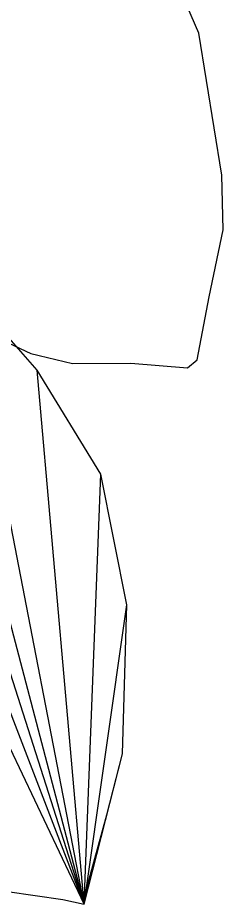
# Model space of a CAD drawing. Extents: x -23.2 to 18.8, y -18.4 to 11.3.
# Drawn here: x -4.2161 to -4.1948, y -0.9083 to -0.8167 of the extents above; entities that cross this region are included whole.
import ezdxf

# ---------------------------------------------------------------- set-up
doc = ezdxf.new("R2010")
doc.units = 0
doc.layers.add('FURNISHINGELEMENT', color=8, linetype='Continuous')

msp = doc.modelspace()

# ---------------------------------------------------------------- linework, layer by layer
at = {"layer": 'FURNISHINGELEMENT'}
for p, q in [((-4.197327, -0.818269, 3.942385), (-4.202317, -0.806613, 3.935095)), ((-4.194917, -0.832947, 3.946502), (-4.197327, -0.818269, 3.942385)), ((-4.209187, -0.908331, 3.954398), (-4.245747, -0.831869, 3.926443)), ((-4.209187, -0.908331, 3.954398), (-4.238807, -0.831839, 3.928476)), ((-4.194777, -0.8386, 3.947137), (-4.194917, -0.832947, 3.946502)), ((-4.209187, -0.908331, 3.954398), (-4.233117, -0.834013, 3.931165)), ((-4.209187, -0.908331, 3.954398), (-4.227687, -0.838411, 3.934479)), ((-4.196227, -0.845538, 3.946696), (-4.194777, -0.8386, 3.947137)), ((-4.209187, -0.908331, 3.954398), (-4.221637, -0.844471, 3.938272)), ((-4.214077, -0.853112, 3.943375), (-4.221637, -0.844471, 3.938272)), ((-4.214077, -0.853112, 3.943375), (-4.221637, -0.844471, 3.938272)), ((-4.214077, -0.853112, 3.943375), (-4.221637, -0.844471, 3.938272)), ((-4.214077, -0.853112, 3.943375), (-4.221637, -0.844471, 3.938272)), ((-4.214077, -0.853112, 3.943375), (-4.221637, -0.844471, 3.938272)), ((-4.214077, -0.853112, 3.943375), (-4.221637, -0.844471, 3.938272)), ((-4.197497, -0.852033, 3.945573), (-4.196227, -0.845538, 3.946696)), ((-4.225907, -0.846162, 3.935299), (-4.214737, -0.851374, 3.94147)), ((-4.214737, -0.851374, 3.94147), (-4.210397, -0.852407, 3.943164)), ((-4.210397, -0.852407, 3.943164), (-4.204367, -0.852381, 3.944668)), ((-4.204367, -0.852381, 3.944668), (-4.198487, -0.852862, 3.945327)), ((-4.198487, -0.852862, 3.945327), (-4.197497, -0.852033, 3.945573)), ((-4.209187, -0.908331, 3.954398), (-4.214077, -0.853112, 3.943375)), ((-4.207467, -0.863872, 3.948826), (-4.214077, -0.853112, 3.943375)), ((-4.207467, -0.863872, 3.948826), (-4.214077, -0.853112, 3.943375)), ((-4.207467, -0.863872, 3.948826), (-4.214077, -0.853112, 3.943375)), ((-4.207467, -0.863872, 3.948826), (-4.214077, -0.853112, 3.943375)), ((-4.207467, -0.863872, 3.948826), (-4.214077, -0.853112, 3.943375)), ((-4.209187, -0.908331, 3.954398), (-4.207467, -0.863872, 3.948826)), ((-4.204787, -0.877367, 3.953244), (-4.207467, -0.863872, 3.948826)), ((-4.204787, -0.877367, 3.953244), (-4.207467, -0.863872, 3.948826)), ((-4.204787, -0.877367, 3.953244), (-4.207467, -0.863872, 3.948826)), ((-4.204787, -0.877367, 3.953244), (-4.207467, -0.863872, 3.948826)), ((-4.209187, -0.908331, 3.954398), (-4.204787, -0.877367, 3.953244)), ((-4.205217, -0.89277, 3.956336), (-4.204787, -0.877367, 3.953244)), ((-4.205217, -0.89277, 3.956336), (-4.204787, -0.877367, 3.953244)), ((-4.205217, -0.89277, 3.956336), (-4.204787, -0.877367, 3.953244)), ((-4.209187, -0.908331, 3.954398), (-4.205217, -0.89277, 3.956336)), ((-4.206857, -0.899095, 3.956066), (-4.205217, -0.89277, 3.956336)), ((-4.206857, -0.899095, 3.956066), (-4.205217, -0.89277, 3.956336)), ((-4.209187, -0.908331, 3.954398), (-4.206857, -0.899095, 3.956066)), ((-4.208687, -0.905721, 3.954928), (-4.206857, -0.899095, 3.956066)), ((-4.209187, -0.908331, 3.954398), (-4.208687, -0.905721, 3.954928)), ((-4.217147, -0.907007, 3.951054), (-4.211407, -0.907821, 3.953525)), ((-4.217147, -0.907007, 3.951054), (-4.211407, -0.907821, 3.953525)), ((-4.217147, -0.907007, 3.951054), (-4.211407, -0.907821, 3.953525)), ((-4.217147, -0.907007, 3.951054), (-4.211407, -0.907821, 3.953525)), ((-4.217147, -0.907007, 3.951054), (-4.211407, -0.907821, 3.953525)), ((-4.217147, -0.907007, 3.951054), (-4.211407, -0.907821, 3.953525)), ((-4.217147, -0.907007, 3.951054), (-4.211407, -0.907821, 3.953525)), ((-4.217147, -0.907007, 3.951054), (-4.211407, -0.907821, 3.953525)), ((-4.217147, -0.907007, 3.951054), (-4.211407, -0.907821, 3.953525)), ((-4.217147, -0.907007, 3.951054), (-4.211407, -0.907821, 3.953525)), ((-4.217147, -0.907007, 3.951054), (-4.211407, -0.907821, 3.953525)), ((-4.211407, -0.907821, 3.953525), (-4.209187, -0.908331, 3.954398)), ((-4.211407, -0.907821, 3.953525), (-4.209187, -0.908331, 3.954398)), ((-4.211407, -0.907821, 3.953525), (-4.209187, -0.908331, 3.954398)), ((-4.211407, -0.907821, 3.953525), (-4.209187, -0.908331, 3.954398)), ((-4.211407, -0.907821, 3.953525), (-4.209187, -0.908331, 3.954398)), ((-4.211407, -0.907821, 3.953525), (-4.209187, -0.908331, 3.954398)), ((-4.211407, -0.907821, 3.953525), (-4.209187, -0.908331, 3.954398)), ((-4.211407, -0.907821, 3.953525), (-4.209187, -0.908331, 3.954398)), ((-4.211407, -0.907821, 3.953525), (-4.209187, -0.908331, 3.954398)), ((-4.211407, -0.907821, 3.953525), (-4.209187, -0.908331, 3.954398)), ((-4.211407, -0.907821, 3.953525), (-4.209187, -0.908331, 3.954398))]:
    msp.add_line(p, q, dxfattribs=at)

doc.saveas('drawing.dxf')
